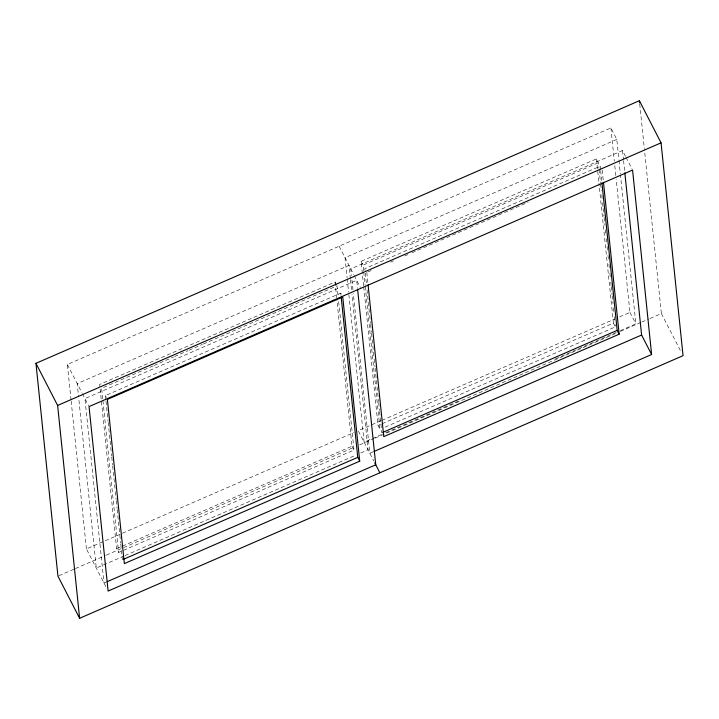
<?xml version="1.0" encoding="UTF-8"?>
<svg xmlns="http://www.w3.org/2000/svg" width="719" height="719" viewBox="0 0 719 719"><rect width="100%" height="100%" fill="white"/><g stroke="black" fill="none" stroke-linecap="round" stroke-linejoin="round"><path stroke-width="0.54" stroke-dasharray="3.6 2.7" d="M71.046 400.043L67.37 364.479L610.889 127.937L616.803 139.423L618.87 159.429M616.803 139.423L345.039 257.699L347.106 277.696M363.607 285.883L361.073 261.312L596.446 158.872L598.424 162.701L598.999 168.291M625.539 156.418L622.537 150.568L350.773 268.843L351.465 275.512M363.616 270.73L363.041 265.14L598.424 162.701M336.528 284.886L335.054 282.01L99.671 384.449L116.64 548.633L118.608 552.471L353.991 450.031L338.64 301.477M367.831 272.007L372.972 269.778M390.444 262.165L393.527 260.826M404.833 255.91L407.916 254.562M412.032 252.773L528.177 202.228M153.039 365.908L101.64 388.278L102.799 399.449M154.064 365.468L173.594 356.966M174.618 356.516L187.983 350.701M189.007 350.252L202.372 344.437M203.405 343.997L337.022 285.838L338.182 297.01M105.873 400.061L105.405 395.594L340.788 293.154L341.777 295.069M105.828 586.614L86.433 548.939L121.43 533.705M122.464 533.255L354.072 432.461M380.836 420.813L358.197 430.663L373.781 460.96M381.87 420.363L614.511 319.119M619.652 316.872L629.952 312.397L616.174 179.049M365.234 286.369L380.009 429.333L378.032 425.504L381.115 424.156M382.149 423.716L613.415 323.065L598.99 183.444M385.141 427.095L615.383 326.893L615.158 324.655M116.64 548.633L352.022 446.193L336.78 298.762M381.6 434.537L364.102 442.158L348.715 293.253M385.726 432.748L460.87 400.043M555.571 358.826L616.3 332.394M620.416 330.605L635.866 323.883L620.47 174.987M58.976 575.712L74.416 568.99M75.45 568.549L105.316 555.553M106.34 555.104L354.512 447.092M359.662 444.854L374.078 438.581M375.102 438.132L616.066 333.265M620.182 331.477L640.782 322.507M641.806 322.058L649.014 318.921M650.048 318.481L661.372 313.547L644.449 149.741M124.081 555.985L96.292 568.082L78.722 398.074M125.115 555.544L355.689 455.19M360.839 452.952L368.047 449.815L351.968 294.251M372.927 451.954L369.836 453.303L353.308 293.289M106.053 582.165L103.994 583.055L84.932 398.605L356.687 280.329L357.496 288.112M626.042 157.389L632.064 169.091M661.372 313.547L681.037 351.753M629.952 312.397L635.866 323.883M613.415 323.065L615.383 326.893M361.073 261.312L363.041 265.14M339.134 246.213L353.73 274.586M354.224 275.539L360.354 287.447M352.022 446.193L353.991 450.031M105.405 395.594L106.394 397.508M67.37 364.479L81.849 392.61M82.361 393.608L88.59 405.714M639.721 104.057L644.332 148.626M622.537 150.568L623.454 159.456M623.571 160.571L624.712 171.679M618.978 160.544L620.362 173.872M610.889 127.937L614.332 161.272M614.79 165.721L616.057 177.944M602.18 170.017L603.34 181.188M600.563 169.54L600.212 166.188L364.83 268.627L365.18 271.98M600.671 170.655L601.83 181.826M599.116 169.405L600.5 182.806M600.617 183.929L601.309 190.625M601.767 195.092L602.109 198.444M602.576 202.911L603.034 207.378M603.151 208.501L603.96 216.32M604.077 217.435L604.886 225.254M605.344 229.721L605.802 234.187M606.27 238.654L606.611 242.006M607.079 246.473L607.537 250.94M607.995 255.407L608.463 259.874M608.921 264.34L609.388 268.807M609.847 273.283L610.305 277.75M610.773 282.216L611.114 285.569M611.231 286.683L612.04 294.502M612.157 295.617L612.965 303.436M613.424 307.903L613.882 312.37M614.35 316.836L614.691 320.189M596.446 158.872L598.873 182.329M366.807 272.456L367.957 283.628M365.297 273.094L366.447 284.266M367.023 289.847L369.566 314.419M369.683 315.542L370.492 323.361M370.6 324.476L371.408 332.295M371.525 333.409L374.069 357.981M374.186 359.096L374.985 366.915M375.102 368.038L378.571 401.544M378.679 402.658L379.488 410.477M379.605 411.592L381.798 432.811M363.733 271.845L365.117 285.245M363.724 287.007L378.032 425.504M351.924 279.952L353.191 292.175M350.36 278.693L348.985 265.356L77.23 383.631L78.605 396.96M350.477 279.799L351.51 289.802M347.223 278.81L348.598 292.148M340.788 293.154L341.022 295.392M335.054 282.01L336.672 297.648M105.981 401.175L107.14 412.347M107.257 413.461L108.066 421.28M108.174 422.404L111.643 455.909M111.76 457.023L112.559 464.842M112.676 465.957L115.22 490.529M115.337 491.652L116.145 499.471M116.253 500.586L117.062 508.405M117.179 509.519L119.722 534.091M119.83 535.206L120.639 543.025M120.756 544.148L122.374 559.777M102.916 400.564L118.608 552.471M71.163 401.148L86.433 548.939"/><path stroke-width="1.08" d="M35.95 363.329L639.38 100.714L661.058 142.838L683.05 355.671L79.62 618.286L57.942 576.162L35.95 363.329L57.628 405.453L79.62 618.286M57.628 405.453L661.058 142.838M382.832 432.371L617.181 330.381L601.947 182.941M603.457 182.302L619.149 334.209L383.766 436.649L368.074 284.742M123.398 559.337L357.756 457.338L341.246 297.621M373.961 451.505L641.6 335.027L624.829 172.794M359.725 461.167L124.342 563.606L107.374 399.422L342.756 296.983L359.725 461.167L357.756 457.338M107.086 581.716L375.749 464.789L357.604 289.218M651.63 354.521L108.111 591.063L89.048 406.603L632.567 170.061L651.63 354.521L641.6 335.027M617.181 330.381L619.149 334.209M374.77 462.874L379.866 472.787M639.38 100.714L639.613 102.943"/></g></svg>
